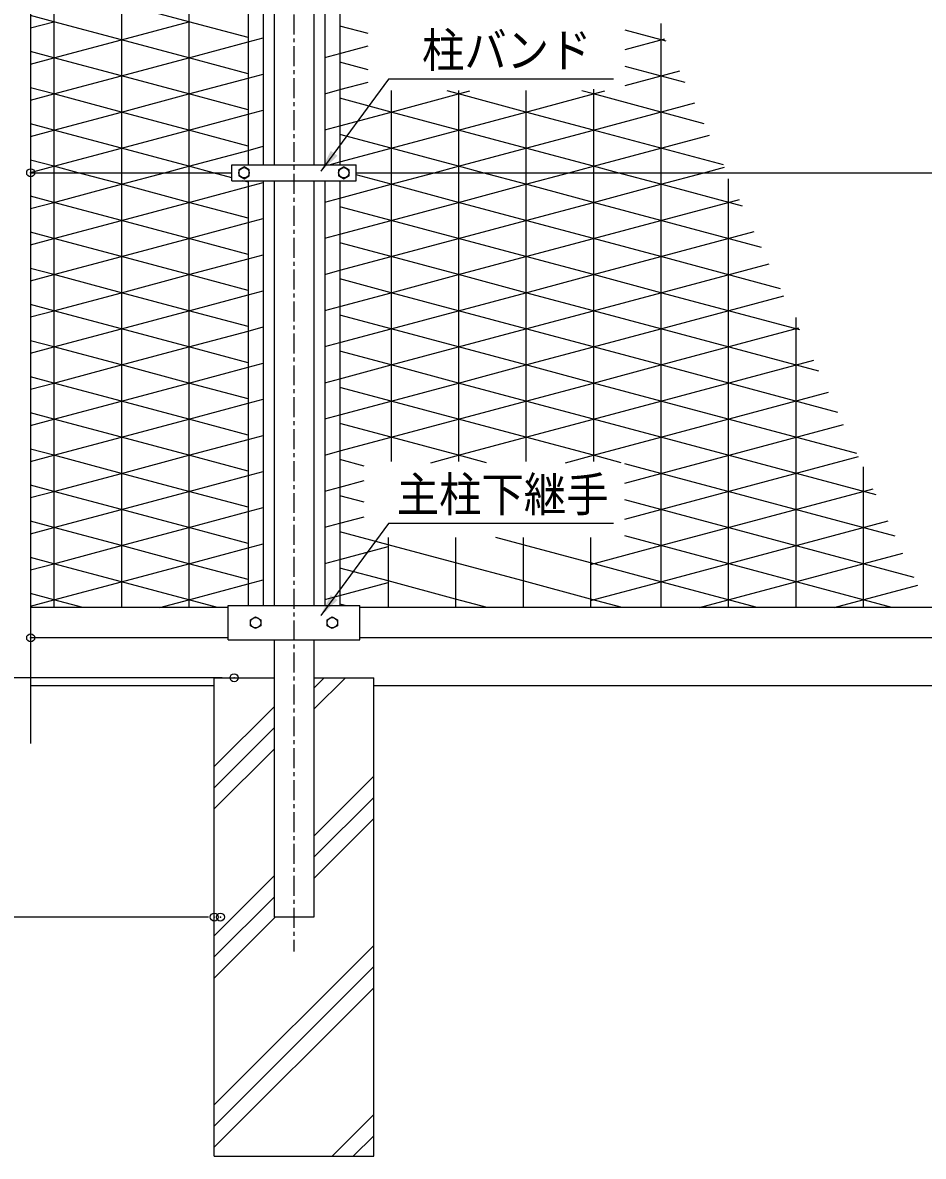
# Model space of a CAD drawing. Units: millimetres, scale not verified. Extents: x -5012 to 5012, y -3544 to 3544.
# Drawn here: x -1953 to -824, y -431 to 991 of the extents above; entities that cross this region are included whole.
import ezdxf
from ezdxf.enums import TextEntityAlignment as Align

# ---------------------------------------------------------------- set-up
doc = ezdxf.new("R2010")
doc.units = ezdxf.units.MM
doc.header["$LTSCALE"] = 20
doc.header["$PDMODE"] = 32
doc.header["$PDSIZE"] = 10
doc.linetypes.add('USER2', pattern=[2, 1.25, -0.25, 0.25, -0.25])
for name, color, linetype, lineweight in [('0-0_5寸法', 1, 'Continuous', 25), ('0-3_8部品', 7, 'Continuous', 25), ('0-6_1部材', 7, 'Continuous', 25), ('0-7_中心線', 1, 'USER2', 25), ('0-8_4基礎', 7, 'Continuous', 25), ('0-9_3パネル', 4, 'Continuous', 25), ('0-C_AMI-HATCH', 2, 'Continuous', 25), ('0-D_2網', 2, 'Continuous', 25), ('0-F_HATCH', 4, 'Continuous', 25)]:
    doc.layers.add(name, color=color, linetype=linetype, lineweight=lineweight)
doc.layers.add('0-1_DEFPOINTS', color=7, linetype='Continuous')
doc.styles.add('ＭＳ ゴシック', font='')
doc.styles.get('ＭＳ ゴシック').set_extended_font_data('MS Gothic')

msp = doc.modelspace()

# ---------------------------------------------------------------- linework, layer by layer
at = {"layer": '0-0_5寸法'}
for p, q in [((-1702.54, 169.36), (-2491.62, 169.36)), ((-1719.79, -130.64), (-2608.21, -130.64)), ((-1727.37, -130.64), (-2491.62, -130.64))]:
    msp.add_line(p, q, dxfattribs=at)
for points in [[(-1212.05, 919.53), (-1494.09, 919.53), (-1578.75, 804.24)], [(-1212.05, 362.61), (-1494.09, 362.61), (-1578.75, 247.32)]]:
    msp.add_lwpolyline(points, dxfattribs=at)
for points in [[(-1579.93, 802.63), (-1566.37, 829.89), (-1557.98, 823.73)], [(-1579.93, 245.71), (-1566.37, 272.97), (-1557.98, 266.81)]]:
    msp.add_solid(points, dxfattribs=at)
at = {"layer": '0-1_DEFPOINTS'}
for p in [(-1942.54, 802.36), (-1942.54, 219.36), (-1942.54, 219.36), (-1687.54, 169.36), (-1712.37, -130.64), (-1704.79, -130.64)]:
    msp.add_point(p, dxfattribs=at)
at = {"layer": '0-3_8部品'}
for p, q in [((-1690.53, 812.36), (-1534.54, 812.36)), ((-1690.53, 792.36), (-1690.53, 812.36)), ((-1534.54, 792.36), (-1534.54, 812.36)), ((-1942.54, 802.36), (-1690.53, 802.36)), ((-1668.54, 806.11), (-1675.04, 809.87)), ((-1675.04, 794.86), (-1668.54, 798.61)), ((-1668.54, 798.61), (-1668.54, 806.11)), ((-1550.04, 809.87), (-1556.54, 806.11)), ((-1556.54, 806.11), (-1556.54, 798.61)), ((-1556.54, 798.61), (-1550.04, 794.86)), ((-1534.54, 802.36), (309.47, 802.36)), ((-1690.53, 792.36), (-1534.54, 792.36)), ((-1695.04, 259.86), (-1530.04, 259.86)), ((-1695.04, 216.86), (-1695.04, 259.86)), ((-1530.04, 216.86), (-1530.04, 259.86)), ((-1667.04, 242.11), (-1660.54, 245.87)), ((-1667.04, 234.61), (-1667.04, 242.11)), ((-1660.54, 245.87), (-1654.04, 242.11)), ((-1571.04, 242.11), (-1564.54, 245.87)), ((-1571.04, 234.61), (-1571.04, 242.11)), ((-1564.54, 245.87), (-1558.04, 242.11)), ((-1558.04, 242.11), (-1558.04, 234.61)), ((-1660.54, 230.86), (-1667.04, 234.61)), ((-1695.04, 216.86), (-1530.04, 216.86))]:
    msp.add_line(p, q, dxfattribs=at)
for points in [[(-1675.04, 809.87), (-1681.53, 806.11), (-1681.53, 798.61), (-1675.04, 794.86)], [(-1550.04, 794.86), (-1543.54, 798.61), (-1543.54, 806.11), (-1550.04, 809.87)], [(-1654.04, 242.11), (-1654.04, 234.61), (-1660.54, 230.86)], [(-1558.04, 234.61), (-1564.54, 230.86), (-1571.04, 234.61)]]:
    msp.add_lwpolyline(points, dxfattribs=at)
for centre in [(-1675.04, 802.36), (-1550.04, 802.36), (-1660.54, 238.36), (-1564.54, 238.36)]:
    msp.add_circle(centre, 6.5, dxfattribs=at)
at = {"layer": '0-6_1部材'}
for p, q in [((-1670.03, 1376.36), (-1670.03, 812.36)), ((-1651.04, 1376.36), (-1651.03, 812.36)), ((-1637.54, 1376.36), (-1637.54, 812.36)), ((-1587.54, 1376.36), (-1587.54, 812.36)), ((-1574.04, 1376.36), (-1574.04, 812.36)), ((-1555.04, 1376.36), (-1555.04, 812.36)), ((-1670.03, 792.36), (-1670.03, 259.86)), ((-1651.03, 792.36), (-1651.04, 259.86)), ((-1637.54, 792.36), (-1637.54, 259.86)), ((-1587.54, 792.36), (-1587.54, 259.86)), ((-1574.04, 792.36), (-1574.04, 259.86)), ((-1555.04, 792.36), (-1555.04, 259.86)), ((-1695.04, 257.36), (-1942.54, 257.36)), ((304.96, 257.36), (-1530.04, 257.36)), ((-1695.04, 219.36), (-1942.54, 219.36)), ((-1637.54, 216.86), (-1637.54, -130.64)), ((-1587.54, 216.86), (-1587.54, -130.64)), ((304.96, 219.36), (-1530.04, 219.36)), ((-1587.54, -130.64), (-1637.54, -130.64))]:
    msp.add_line(p, q, dxfattribs=at)
at = {"layer": '0-7_中心線'}
msp.add_line((-1612.54, 2000.92), (-1612.54, -174.03), dxfattribs=at)
at = {"layer": '0-8_4基礎'}
for p, q in [((-1712.54, 159.36), (-1942.54, 159.36)), ((-1712.54, -430.64), (-1712.54, 169.36)), ((-1712.54, 169.36), (-1637.54, 169.36)), ((-1587.54, 169.36), (-1512.54, 169.36)), ((-1512.54, -430.64), (-1512.54, 169.36)), ((287.46, 159.36), (-1512.54, 159.36)), ((-1712.54, -430.64), (-1512.54, -430.64))]:
    msp.add_line(p, q, dxfattribs=at)
at = {"layer": '0-9_3パネル'}
msp.add_line((-1942.54, 1053.12), (-1942.54, 86.77), dxfattribs=at)
at = {"layer": '0-C_AMI-HATCH'}
for p, q in [((-1913.41, 1931.36), (-1913.41, 257.36)), ((-1828.89, 1931.36), (-1828.89, 257.36)), ((-1744.37, 1931.36), (-1744.37, 257.36)), ((-1152.74, 989.38), (-1152.74, 257.36)), ((-1490.81, 905.73), (-1490.81, 440.38)), ((-1406.3, 905.73), (-1406.3, 440.38)), ((-1321.78, 905.73), (-1321.78, 440.38)), ((-1237.26, 907.19), (-1237.26, 440.38)), ((-1068.22, 794.94), (-1068.22, 257.36)), ((-983.7, 621.14), (-983.7, 257.36)), ((-899.18, 433.65), (-899.18, 257.36)), ((-1494.46, 345.3), (-1494.46, 257.36)), ((-1409.94, 345.3), (-1409.94, 257.36)), ((-1325.42, 345.3), (-1325.42, 257.36)), ((-1240.9, 345.3), (-1240.9, 257.36))]:
    msp.add_line(p, q, dxfattribs=at)
at = {"layer": '0-D_2網'}
for p, q in [((-1942.54, 983.92), (-1913.41, 991.73)), ((-1828.89, 969.08), (-1744.37, 991.73)), ((-1519.55, 976.78), (-1555.04, 986.29)), ((-1146.09, 967.3), (-1197.53, 981.08)), ((-1913.41, 946.44), (-1828.89, 969.08)), ((-1670.03, 966.35), (-1651.03, 971.44)), ((-1197.53, 957.08), (-1147.55, 970.47)), ((-1744.37, 946.44), (-1670.03, 966.35)), ((-1555.04, 951.87), (-1519.55, 961.38)), ((-1942.54, 938.63), (-1913.41, 946.44)), ((-1828.89, 923.79), (-1744.37, 946.44)), ((-1574.04, 946.78), (-1555.04, 951.87)), ((-1519.55, 931.49), (-1555.04, 941)), ((-1913.41, 901.14), (-1828.89, 923.79)), ((-1670.03, 921.06), (-1651.03, 926.15)), ((-1122.17, 915.6), (-1197.53, 935.79)), ((-1197.53, 911.79), (-1128.91, 930.17)), ((-1744.37, 901.14), (-1670.03, 921.06)), ((-1555.04, 906.58), (-1519.55, 916.09)), ((-1942.54, 893.34), (-1913.41, 901.14)), ((-1828.89, 878.5), (-1744.37, 901.14)), ((-1574.04, 901.49), (-1555.04, 906.58)), ((-1913.41, 855.85), (-1828.89, 878.5)), ((-1744.37, 855.85), (-1670.03, 875.77)), ((-1670.03, 875.77), (-1651.03, 880.86)), ((-1942.54, 848.04), (-1913.41, 855.85)), ((-1828.89, 833.2), (-1744.37, 855.85)), ((-1913.41, 810.56), (-1828.89, 833.2)), ((-1942.54, 802.75), (-1913.41, 810.56)), ((-1670.03, 790.64), (-1676.47, 792.36)), ((-1913.41, 765.26), (-1942.54, 773.07)), ((-1152.74, 742.62), (-1054.34, 768.98)), ((-1828.89, 742.62), (-1913.41, 765.26)), ((-1744.37, 719.97), (-1828.89, 742.62)), ((-1237.26, 719.97), (-1152.74, 742.62)), ((-1913.41, 719.97), (-1942.54, 727.77)), ((-1152.74, 697.32), (-1035.69, 728.69)), ((-1828.89, 697.32), (-1913.41, 719.97)), ((-1670.03, 700.05), (-1744.37, 719.97)), ((-1321.78, 697.32), (-1237.26, 719.97)), ((-1744.37, 674.68), (-1828.89, 697.32)), ((-1406.3, 674.68), (-1321.78, 697.32)), ((-1237.26, 674.68), (-1152.74, 697.32)), ((-1913.41, 674.68), (-1942.54, 682.48)), ((-1152.74, 652.03), (-1017.05, 688.39)), ((-1828.89, 652.03), (-1913.41, 674.68)), ((-1670.03, 654.76), (-1744.37, 674.68)), ((-1490.81, 652.03), (-1555.04, 669.24)), ((-1490.81, 652.03), (-1406.3, 674.68)), ((-1321.78, 652.03), (-1237.26, 674.68)), ((-1744.37, 629.38), (-1828.89, 652.03)), ((-1555.04, 634.82), (-1490.81, 652.03)), ((-1406.3, 629.38), (-1490.81, 652.03)), ((-1406.3, 629.38), (-1321.78, 652.03)), ((-1237.26, 629.38), (-1152.74, 652.03)), ((-1152.74, 606.74), (-998.4, 648.09)), ((-1670.03, 609.46), (-1744.37, 629.38)), ((-1574.04, 629.73), (-1555.04, 634.82)), ((-1490.81, 606.74), (-1406.3, 629.38)), ((-1321.78, 606.74), (-1406.3, 629.38)), ((-1321.78, 606.74), (-1237.26, 629.38)), ((-1490.81, 606.74), (-1555.04, 623.95)), ((-1744.37, 584.09), (-1670.03, 604.01)), ((-1670.03, 604.01), (-1651.03, 609.1)), ((-1555.04, 589.53), (-1490.81, 606.74)), ((-1406.3, 584.09), (-1490.81, 606.74)), ((-1406.3, 584.09), (-1321.78, 606.74)), ((-1237.26, 584.09), (-1321.78, 606.74)), ((-1237.26, 584.09), (-1152.74, 606.74)), ((-1152.74, 561.44), (-979.76, 607.79)), ((-1828.89, 561.44), (-1744.37, 584.09)), ((-1574.04, 584.44), (-1555.04, 589.53)), ((-1490.81, 561.44), (-1406.3, 584.09)), ((-1321.78, 561.44), (-1406.3, 584.09)), ((-1321.78, 561.44), (-1237.26, 584.09)), ((-1152.74, 561.44), (-1237.26, 584.09)), ((-1490.81, 561.44), (-1555.04, 578.65)), ((-1913.41, 538.8), (-1828.89, 561.44)), ((-1744.37, 538.8), (-1670.03, 558.72)), ((-1670.03, 558.72), (-1651.03, 563.8)), ((-1555.04, 544.23), (-1490.81, 561.44)), ((-1406.3, 538.8), (-1490.81, 561.44)), ((-1406.3, 538.8), (-1321.78, 561.44)), ((-1237.26, 538.8), (-1321.78, 561.44)), ((-1237.26, 538.8), (-1152.74, 561.44)), ((-930.8, 501.98), (-1152.74, 561.44)), ((-1574.04, 539.14), (-1555.04, 544.23)), ((-1942.54, 530.99), (-1913.41, 538.8)), ((-1828.89, 516.15), (-1744.37, 538.8)), ((-1490.81, 516.15), (-1406.3, 538.8)), ((-1321.78, 516.15), (-1406.3, 538.8)), ((-1321.78, 516.15), (-1237.26, 538.8)), ((-1152.74, 516.15), (-1237.26, 538.8)), ((-1913.41, 493.5), (-1828.89, 516.15)), ((-1744.37, 493.5), (-1670.03, 513.42)), ((-1670.03, 513.42), (-1651.03, 518.51)), ((-1555.04, 498.94), (-1490.81, 516.15)), ((-1406.3, 493.5), (-1321.78, 516.15)), ((-1237.26, 493.5), (-1321.78, 516.15)), ((-906.88, 450.27), (-1152.74, 516.15)), ((-1574.04, 493.85), (-1555.04, 498.94)), ((-1942.54, 485.7), (-1913.41, 493.5)), ((-1828.89, 470.86), (-1744.37, 493.5)), ((-1490.81, 470.86), (-1406.3, 493.5)), ((-1152.74, 470.86), (-1237.26, 493.5)), ((-1913.41, 448.21), (-1828.89, 470.86)), ((-1670.03, 468.13), (-1651.04, 473.22)), ((-1555.04, 453.65), (-1490.81, 470.86)), ((-882.96, 398.57), (-1152.74, 470.86)), ((-1744.37, 448.21), (-1670.03, 468.13)), ((-1942.54, 440.4), (-1913.41, 448.21)), ((-1828.89, 425.56), (-1744.37, 448.21)), ((-1574.04, 448.56), (-1555.04, 453.65)), ((-1524.73, 434.65), (-1555.04, 442.77)), ((-1670.03, 422.84), (-1651.04, 427.92)), ((-1913.41, 402.92), (-1828.89, 425.56)), ((-1744.37, 402.92), (-1670.03, 422.84)), ((-1942.54, 395.11), (-1913.41, 402.92)), ((-1828.89, 380.27), (-1744.37, 402.92)), ((-1152.74, 334.98), (-886.54, 406.3)), ((-1524.73, 389.36), (-1555.04, 397.48)), ((-1913.41, 357.62), (-1828.89, 380.27)), ((-1942.54, 349.82), (-1913.41, 357.62)), ((-1152.74, 289.68), (-867.9, 366.01)), ((-1240.9, 311.35), (-1152.74, 334.98)), ((-1104.33, 257.36), (-849.25, 325.71)), ((-1240.9, 266.06), (-1152.74, 289.68)), ((-935.29, 257.36), (-830.61, 285.41)), ((-1548.55, 259.86), (-1555.04, 261.6))]:
    msp.add_line(p, q, dxfattribs=at)
for points in [[(-1670.03, 971.81), (-1744.37, 991.73), (-1828.89, 1014.38), (-1913.41, 1037.02), (-1942.54, 1044.83)], [(-1670.03, 926.52), (-1744.37, 946.44), (-1828.89, 969.08), (-1913.41, 991.73), (-1942.54, 999.53)], [(-1670.03, 881.22), (-1744.37, 901.14), (-1828.89, 923.79), (-1913.41, 946.44), (-1942.54, 954.24)], [(-1670.03, 835.93), (-1744.37, 855.85), (-1828.89, 878.5), (-1913.41, 901.14), (-1942.54, 908.95)], [(-1574.04, 856.2), (-1555.04, 861.29), (-1490.81, 878.5), (-1406.3, 901.14), (-1391.98, 904.98)], [(-1568.6, 812.36), (-1555.04, 815.99), (-1490.81, 833.2), (-1406.3, 855.85), (-1321.78, 878.5), (-1237.26, 901.14), (-1222.94, 904.98)], [(-1050.41, 760.49), (-1152.74, 787.91), (-1206.68, 802.36), (-1237.26, 810.56), (-1321.78, 833.2), (-1406.3, 855.85), (-1490.81, 878.5), (-1555.04, 895.71)], [(-1074.33, 812.19), (-1237.26, 855.85), (-1321.78, 878.5), (-1406.3, 901.14), (-1420.61, 904.98)], [(-1098.25, 863.89), (-1237.26, 901.14), (-1251.58, 904.98)], [(-1574.04, 765.61), (-1555.04, 770.7), (-1490.81, 787.91), (-1436.88, 802.36), (-1406.3, 810.56), (-1321.78, 833.2), (-1237.26, 855.85), (-1110.27, 889.88)], [(-1690.53, 796.13), (-1713.79, 802.36), (-1744.37, 810.56), (-1828.89, 833.2), (-1913.41, 855.85), (-1942.54, 863.65)], [(-1574.04, 720.32), (-1555.04, 725.41), (-1490.81, 742.62), (-1406.3, 765.26), (-1321.78, 787.91), (-1267.84, 802.36), (-1237.26, 810.56), (-1091.62, 849.58)], [(-1026.49, 708.79), (-1152.74, 742.62), (-1237.26, 765.26), (-1321.78, 787.91), (-1375.71, 802.36), (-1406.3, 810.56), (-1490.81, 833.2), (-1555.04, 850.41)], [(-1942.54, 757.46), (-1913.41, 765.26), (-1828.89, 787.91), (-1774.95, 802.36), (-1744.37, 810.56), (-1670.03, 830.47), (-1651.03, 835.56)], [(-1670.03, 745.34), (-1744.37, 765.26), (-1828.89, 787.91), (-1882.82, 802.36), (-1913.41, 810.56), (-1942.54, 818.36)], [(-1574.04, 675.02), (-1555.04, 680.11), (-1490.81, 697.32), (-1406.3, 719.97), (-1321.78, 742.62), (-1237.26, 765.26), (-1152.74, 787.91), (-1098.8, 802.36), (-1072.98, 809.28)], [(-1002.57, 657.08), (-1152.74, 697.32), (-1237.26, 719.97), (-1321.78, 742.62), (-1406.3, 765.26), (-1490.81, 787.91), (-1534.54, 799.63)], [(-1942.54, 712.16), (-1913.41, 719.97), (-1828.89, 742.62), (-1744.37, 765.26), (-1670.03, 785.18), (-1651.03, 790.27)], [(-978.65, 605.38), (-1152.74, 652.03), (-1237.26, 674.68), (-1321.78, 697.32), (-1406.3, 719.97), (-1490.81, 742.62), (-1555.04, 759.83)], [(-1942.54, 666.87), (-1913.41, 674.68), (-1828.89, 697.32), (-1744.37, 719.97), (-1670.03, 739.89), (-1651.03, 744.98)], [(-954.72, 553.68), (-1152.74, 606.74), (-1237.26, 629.38), (-1321.78, 652.03), (-1406.3, 674.68), (-1490.81, 697.32), (-1555.04, 714.53)], [(-1942.54, 621.58), (-1913.41, 629.38), (-1828.89, 652.03), (-1744.37, 674.68), (-1670.03, 694.59), (-1651.03, 699.68)], [(-1942.54, 576.28), (-1913.41, 584.09), (-1828.89, 606.74), (-1744.37, 629.38), (-1670.03, 649.3), (-1651.03, 654.39)], [(-1670.03, 564.17), (-1744.37, 584.09), (-1828.89, 606.74), (-1913.41, 629.38), (-1942.54, 637.19)], [(-1670.03, 518.88), (-1744.37, 538.8), (-1828.89, 561.44), (-1913.41, 584.09), (-1942.54, 591.89)], [(-1441.19, 438.86), (-1406.3, 448.21), (-1321.78, 470.86), (-1237.26, 493.5), (-1152.74, 516.15), (-961.12, 567.49)], [(-1670.03, 473.58), (-1744.37, 493.5), (-1828.89, 516.15), (-1913.41, 538.8), (-1942.54, 546.6)], [(-1202.37, 438.86), (-1237.26, 448.21), (-1321.78, 470.86), (-1406.3, 493.5), (-1490.81, 516.15), (-1555.04, 533.36)], [(-1272.15, 438.86), (-1237.26, 448.21), (-1152.74, 470.86), (-942.47, 527.2)], [(-1670.03, 428.29), (-1744.37, 448.21), (-1828.89, 470.86), (-1913.41, 493.5), (-1942.54, 501.31)], [(-1371.4, 438.86), (-1406.3, 448.21), (-1490.81, 470.86), (-1555.04, 488.07)], [(-1197.93, 413.45), (-1152.74, 425.56), (-923.83, 486.9)], [(-1670.03, 383), (-1744.37, 402.92), (-1828.89, 425.56), (-1913.41, 448.21), (-1942.54, 456.01)], [(-1197.93, 368.16), (-1152.74, 380.27), (-905.19, 446.6)], [(-859.04, 346.87), (-1152.74, 425.56), (-1197.93, 437.67)], [(-1574.04, 403.26), (-1555.04, 408.35), (-1524.73, 416.47)], [(-1670.03, 337.7), (-1744.37, 357.62), (-1828.89, 380.27), (-1913.41, 402.92), (-1942.54, 410.72)], [(-835.12, 295.16), (-1152.74, 380.27), (-1197.93, 392.38)], [(-1942.54, 304.52), (-1913.41, 312.33), (-1828.89, 334.98), (-1744.37, 357.62), (-1670.03, 377.54), (-1651.04, 382.63)], [(-1574.04, 357.97), (-1555.04, 363.06), (-1524.73, 371.18)], [(-1670.03, 292.41), (-1744.37, 312.33), (-1828.89, 334.98), (-1913.41, 357.62), (-1942.54, 365.43)], [(-1201.15, 257.36), (-1240.9, 268.01), (-1325.42, 290.66), (-1409.94, 313.31), (-1494.46, 335.95), (-1555.04, 352.19)], [(-1032.11, 257.36), (-1152.74, 289.68), (-1240.9, 313.31), (-1325.42, 335.95), (-1359.33, 345.04)], [(-863.08, 257.36), (-1152.74, 334.98), (-1197.93, 347.08)], [(-1942.54, 259.23), (-1913.41, 267.04), (-1828.89, 289.68), (-1744.37, 312.33), (-1670.03, 332.25), (-1651.04, 337.34)], [(-1574.04, 312.67), (-1555.04, 317.77), (-1494.46, 334)], [(-1708.26, 257.36), (-1744.37, 267.04), (-1828.89, 289.68), (-1913.41, 312.33), (-1942.54, 320.13)], [(-1370.19, 257.36), (-1409.94, 268.01), (-1494.46, 290.66), (-1555.04, 306.89)], [(-1780.48, 257.36), (-1744.37, 267.04), (-1670.03, 286.96), (-1651.04, 292.04)], [(-1574.04, 267.38), (-1555.04, 272.47), (-1494.46, 288.71)], [(-1877.3, 257.36), (-1913.41, 267.04), (-1942.54, 274.84)]]:
    msp.add_lwpolyline(points, dxfattribs=at)
at = {"layer": '0-F_HATCH'}
for p, q in [((-1587.54, 129.96), (-1548.13, 169.36)), ((-1587.54, 156.47), (-1574.65, 169.36)), ((-1712.54, 57.99), (-1637.54, 132.99)), ((-1712.54, 31.47), (-1637.54, 106.47)), ((-1712.54, 4.96), (-1637.54, 79.96)), ((-1587.54, -29.14), (-1512.54, 45.86)), ((-1587.54, -55.66), (-1512.54, 19.34)), ((-1587.54, -82.18), (-1512.54, -7.18)), ((-1712.54, -154.14), (-1637.54, -79.14)), ((-1712.54, -180.66), (-1637.54, -105.66)), ((-1712.54, -207.18), (-1636, -130.64)), ((-1712.54, -366.27), (-1512.54, -166.27)), ((-1712.54, -392.79), (-1512.54, -192.79)), ((-1712.54, -419.31), (-1512.54, -219.31)), ((-1564.77, -430.64), (-1512.54, -378.41)), ((-1538.25, -430.64), (-1512.54, -404.92))]:
    msp.add_line(p, q, dxfattribs=at)

# ---------------------------------------------------------------- texts
at = {"layer": '0-0_5寸法', "color": 3, "style": 'ＭＳ ゴシック', "width": 0.9}
for s, p in [('柱バンド', (-1452.07, 921.47)), ('主柱下継手', (-1483.71, 364.55))]:
    msp.add_text(s, height=43.26, dxfattribs=at).set_placement(p, align=Align.BOTTOM_LEFT)

doc.saveas('drawing.dxf')
